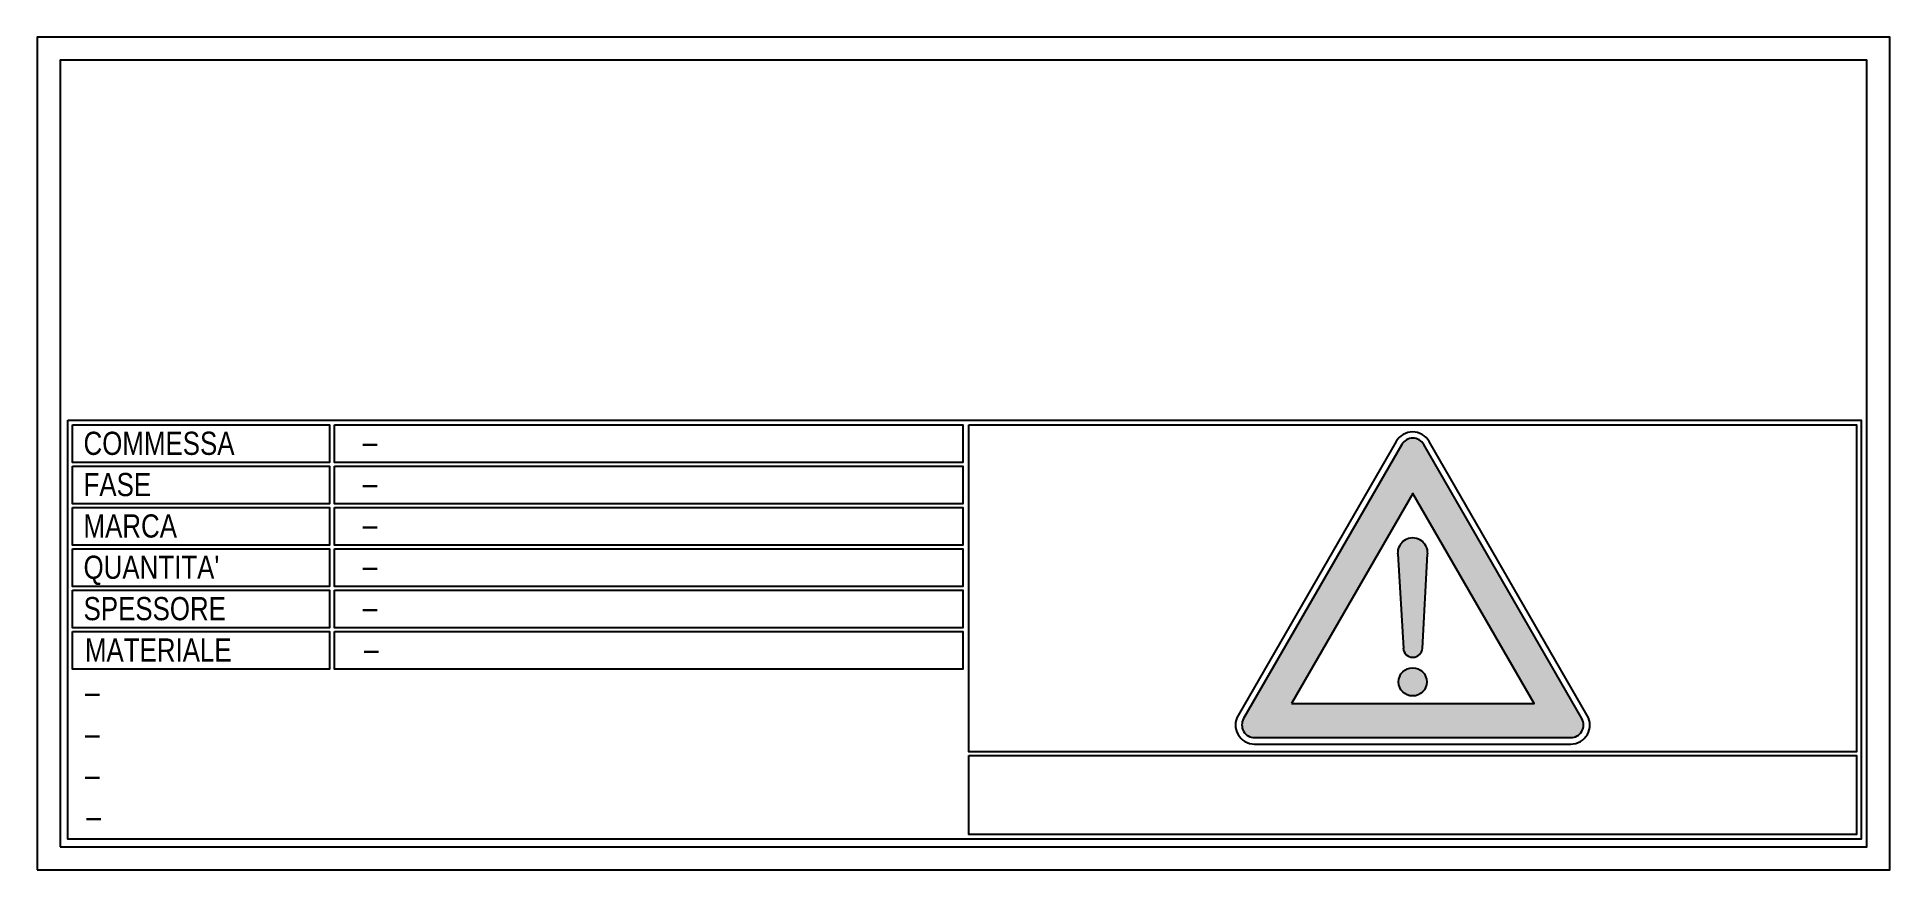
# Model space of a CAD drawing. Header units: millimetres. Extents: x 0 to 1200, y 0 to 539.
import ezdxf

# ---------------------------------------------------------------- set-up
doc = ezdxf.new("R2010")
doc.units = ezdxf.units.MM
doc.styles.add('EasyCutStyle', font='romans.shx', dxfattribs={"width": 0.8})
doc.styles.add('EasyCutStyle1', font='arial.ttf', dxfattribs={"width": 0.8})

# ---------------------------------------------------------------- blocks, each defined once
blk = doc.blocks.new('*U7')
h = blk.add_hatch(color=1)
h.paths.add_polyline_path([(890.9, 279.4, 0.267949), (883.8, 275.3), (813.1, 152.9), (838.5, 152.9), (890.9, 243.6)])
h.paths.add_polyline_path([(898.1, 275.3, 0.267949), (890.9, 279.4), (890.9, 243.6), (943.3, 152.9), (968.7, 152.9)])
h.paths.add_polyline_path([(968.7, 152.9), (943.3, 152.9), (969.5, 107.6), (890.9, 107.6), (890.9, 85.6), (993.3, 85.6, 0.57735), (1000.4, 97.9)])
h.paths.add_polyline_path([(890.9, 107.6), (812.4, 107.6), (838.5, 152.9), (813.1, 152.9), (781.4, 97.9, 0.57735), (788.5, 85.6), (890.9, 85.6)])
h = blk.add_hatch(color=256)
h.paths.add_polyline_path([(890.9, 214.8, 0.43191), (881.2, 204.5), (884.3, 152.9), (890.9, 152.9)])
h.paths.add_polyline_path([(890.9, 152.9), (897.7, 152.9), (900.6, 204.6, 0.430781), (890.9, 214.8)])
h.paths.add_polyline_path([(890.9, 152.9), (884.3, 152.9), (884.9, 143.4, 0.391276), (890.9, 137.6)])
h.paths.add_polyline_path([(890.9, 137.6, 0.403323), (897.2, 143.4), (897.7, 152.9), (890.9, 152.9)])
h.paths.add_polyline_path([(890.9, 112.6, 0.414214), (900, 121.7, 0.414214), (890.9, 130.8)])
h.paths.add_polyline_path([(890.9, 130.8, 0.414214), (881.8, 121.7, 0.414214), (890.9, 112.6)])
for p, q in [((881.2, 204.5), (884.9, 143.4)), ((897.2, 143.4), (900.6, 204.6))]:
    blk.add_line(p, q)
at = {"color": 1}
for points in [[(0, 0), (1200, 0), (1200, 539), (0, 539)], [(15, 15), (1185, 15), (1185, 524), (15, 524)], [(192.7, 288.1), (599.6, 288.1), (599.6, 263.7), (192.7, 263.7)], [(603.4, 288.1), (1178.4, 288.1), (1178.4, 76.4), (603.4, 76.4)], [(192.7, 261.4), (599.6, 261.4), (599.6, 237), (192.7, 237)], [(192.7, 234.6), (599.6, 234.6), (599.6, 210.2), (192.7, 210.2)], [(192.7, 207.9), (599.6, 207.9), (599.6, 183.4), (192.7, 183.4)], [(192.7, 181.1), (599.6, 181.1), (599.6, 156.7), (192.7, 156.7)], [(192.7, 154.3), (599.6, 154.3), (599.6, 129.9), (192.7, 129.9)], [(603.4, 74), (1178.4, 74), (1178.4, 22.9), (603.4, 22.9)]]:
    blk.add_lwpolyline(points, close=True, dxfattribs=at)
at = {"color": 253}
blk.add_lwpolyline([(20, 291), (1181.4, 291), (1181.4, 20), (20, 20)], close=True, dxfattribs=at)
at = {"color": 2}
for points in [[(23, 288.1), (189.3, 288.1), (189.3, 263.7), (23, 263.7)], [(23, 288.1), (189.3, 288.1), (189.3, 263.7), (23, 263.7)], [(23, 261.4), (189.3, 261.4), (189.3, 237), (23, 237)], [(23, 234.6), (189.3, 234.6), (189.3, 210.2), (23, 210.2)], [(23, 207.9), (189.3, 207.9), (189.3, 183.4), (23, 183.4)], [(23, 181.1), (189.3, 181.1), (189.3, 156.7), (23, 156.7)], [(23, 154.3), (189.3, 154.3), (189.3, 129.9), (23, 129.9)]]:
    blk.add_lwpolyline(points, close=True, dxfattribs=at)
for points in [[(788.5, 81.4), (993.3, 81.4, 0.57735), (1004, 100), (901.6, 277.3, 0.57735), (880.2, 277.3), (777.8, 100, 0.57735)], [(788.5, 85.6), (993.3, 85.6, 0.57735), (1000.4, 97.9), (898.1, 275.3, 0.57735), (883.8, 275.3), (781.4, 97.9, 0.57735)]]:
    blk.add_lwpolyline(points, format="xyb", close=True)
blk.add_lwpolyline([(812.4, 107.6), (969.5, 107.6), (890.9, 243.6)], close=True)
blk.add_circle((890.9, 121.7), 9.13)
for centre, radius, start, end in [((890.9, 205.1), 9.74, 356.7782, 183.44), ((891, 143.8), 6.18, 183.44, 356.7782)]:
    blk.add_arc(centre, radius, start, end)
at = {"color": 161, "style": 'EasyCutStyle1', "width": 0.8}
for s, p in [('COMMESSA', (30.1, 268.6)), ('FASE', (30.1, 241.9)), ('MARCA', (30.1, 215.1)), ("QUANTITA'", (30.1, 188.4)), ('SPESSORE', (30.1, 161.6)), ('MATERIALE', (31, 134.8))]:
    blk.add_text(s, height=15, dxfattribs=at).set_placement(p)
at = {"style": 'EasyCutStyle', "width": 0.8}
for tag, p in [('ORDERSHAPE', (208.9, 268.6)), ('PHASESHAPE', (208.9, 241.9)), ('MKSHAPE', (208.9, 215.1)), ('QTASHAPE', (208.9, 188.4)), ('TKSHAPE', (208.9, 161.6)), ('MATSHAPE', (209.8, 134.8)), ('ACTION1', (29.1, 106.8)), ('ACTION2', (29.1, 80)), ('ACTION3', (29.1, 53.2)), ('ACTION4', (30, 26.5))]:
    blk.add_attdef(tag, p, '', height=15, dxfattribs=at)

msp = doc.modelspace()

# ---------------------------------------------------------------- block references
msp.add_blockref('*U7', (0, 0)).add_auto_attribs({'ACTION4': '-', 'ACTION3': '-', 'ACTION2': '-', 'ACTION1': '-', 'MATSHAPE': '-', 'TKSHAPE': '-', 'QTASHAPE': '-', 'MKSHAPE': '-', 'PHASESHAPE': '-', 'ORDERSHAPE': '-'})

doc.saveas('drawing.dxf')
